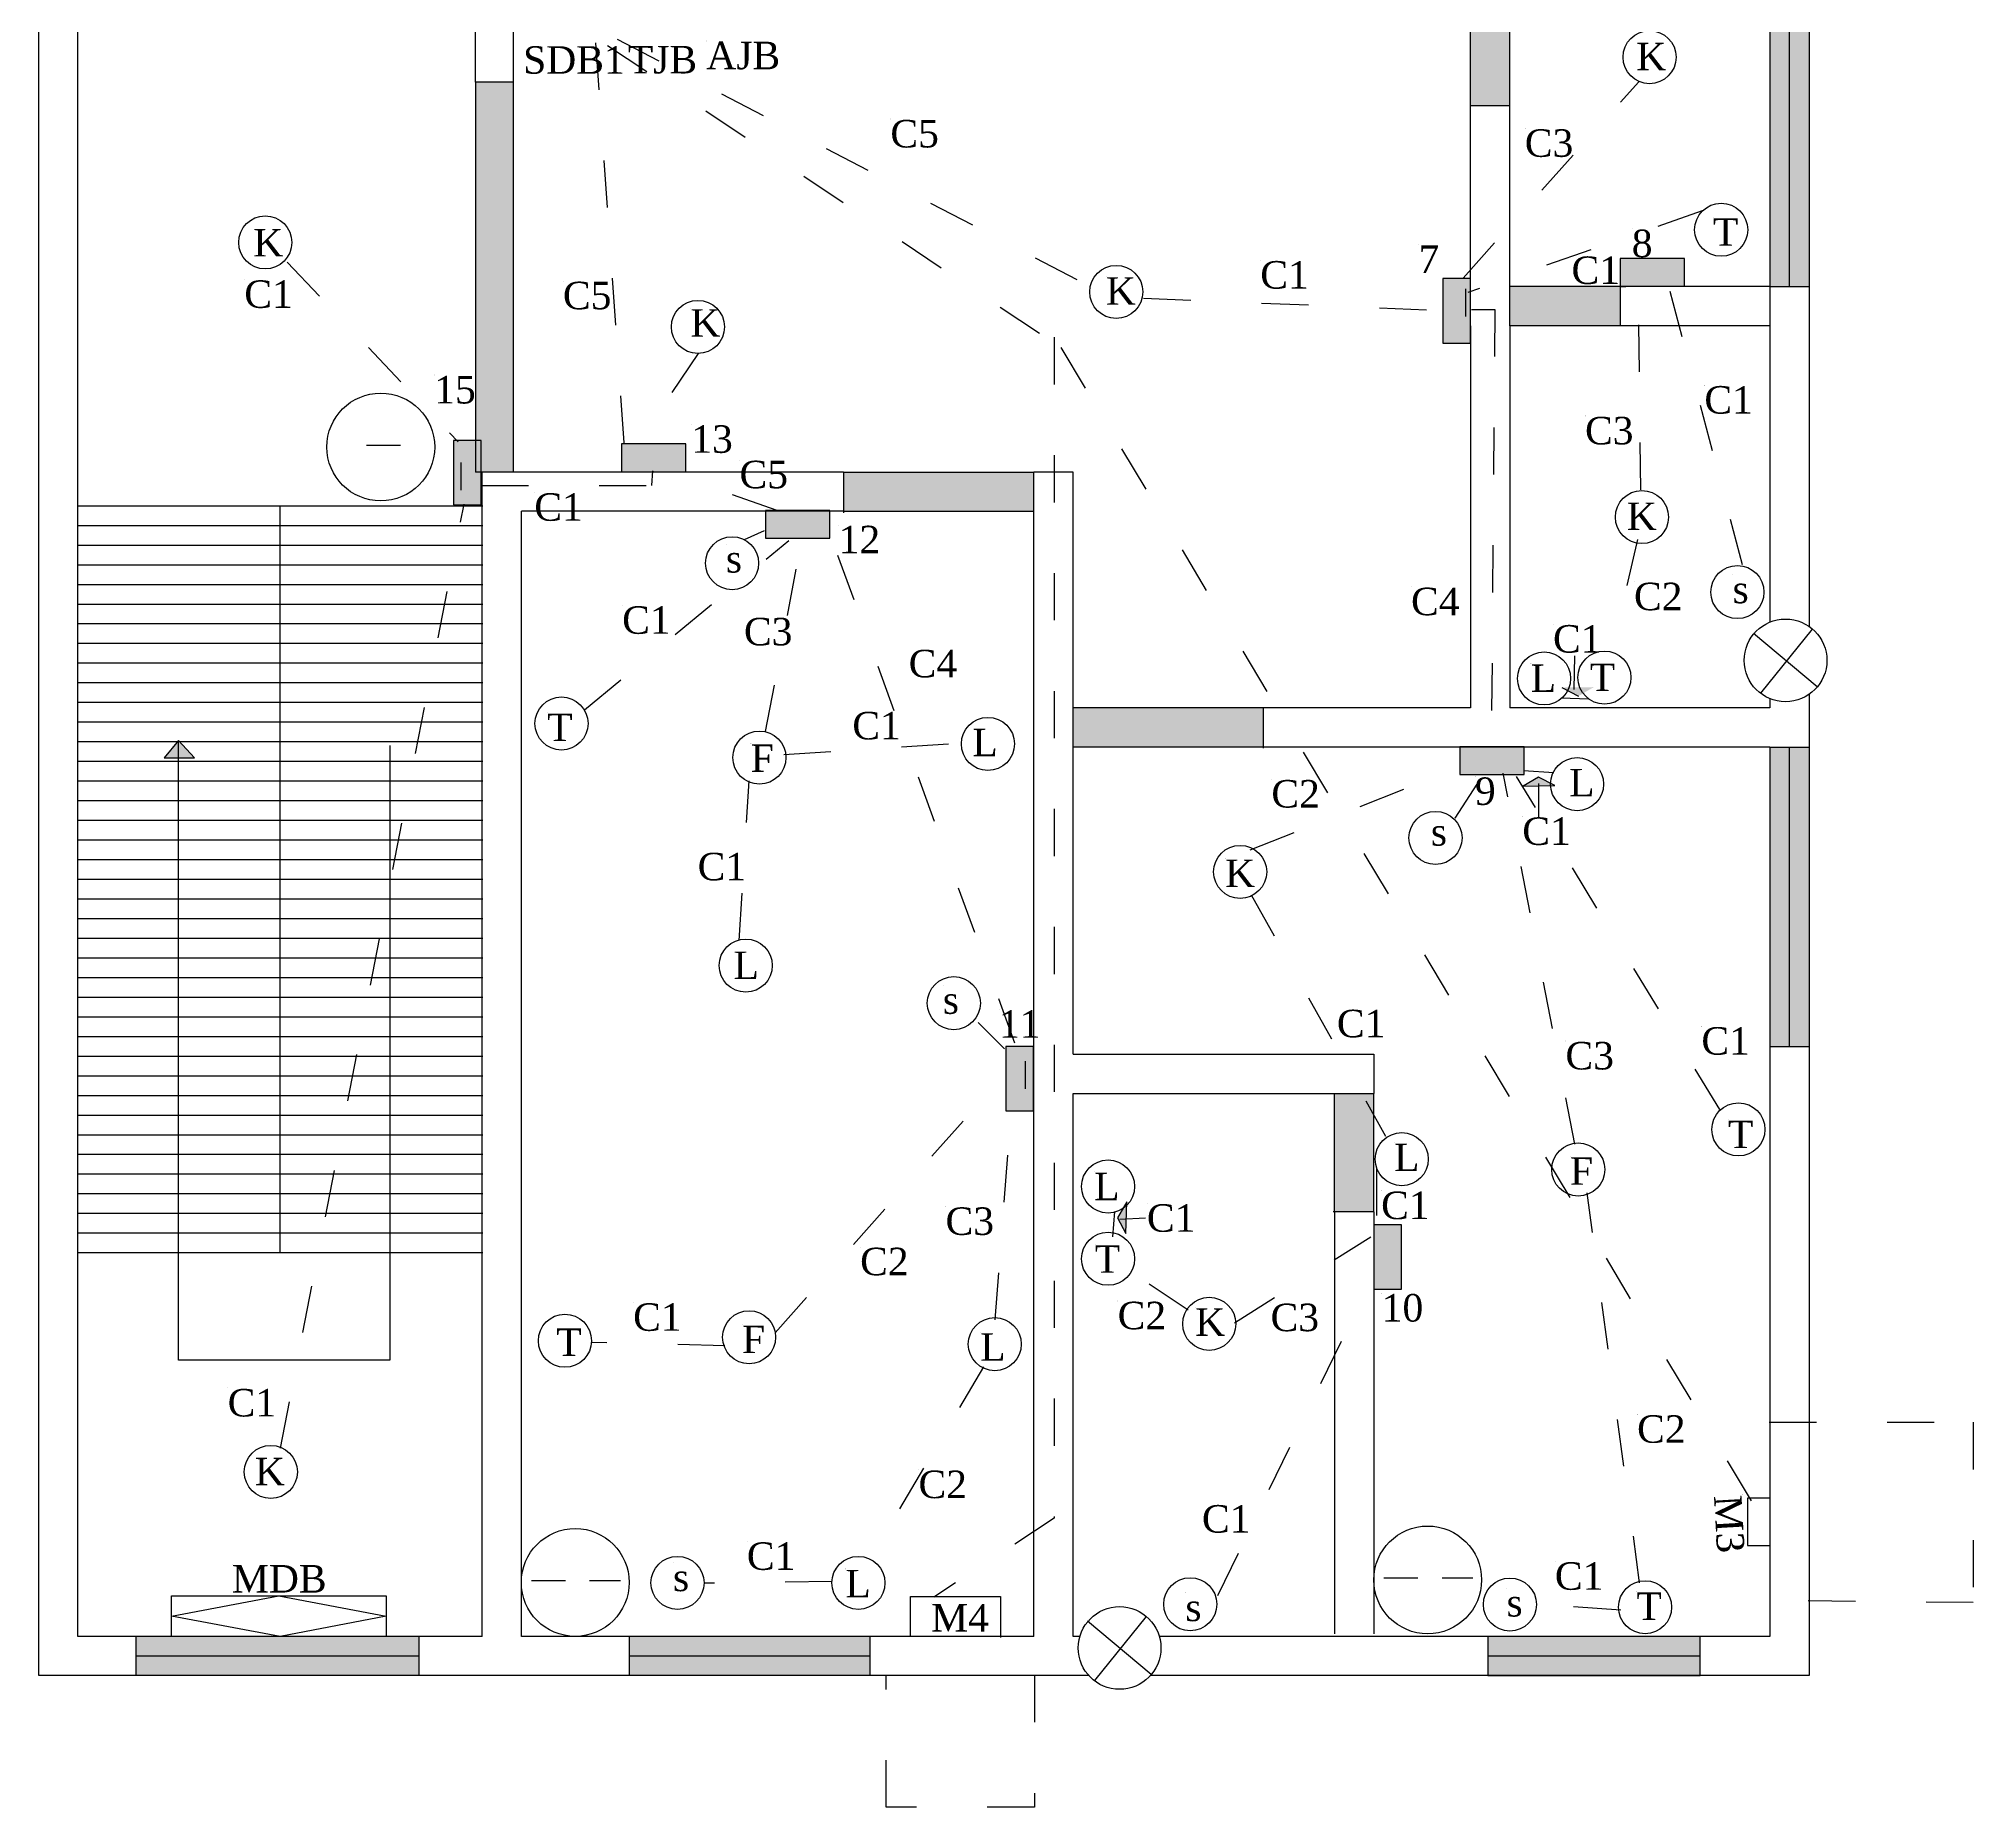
# Model space of a CAD drawing. Header units: inches. Extents: x 1 to 17879, y -3361 to 1909.
# Drawn here: x 4841.7 to 5333.8, y 899.2 to 1349.2 of the extents above; entities that cross this region are included whole.
import ezdxf

# ---------------------------------------------------------------- set-up
doc = ezdxf.new("R2010")
doc.units = ezdxf.units.IN
doc.header["$MEASUREMENT"] = 0
doc.linetypes.add('ACAD_ISO03W100', pattern=[30, 12, -18])

msp = doc.modelspace()

# ---------------------------------------------------------------- hatches: boundary and pattern name
for color, points in [(2, [(5215.91, 1387.92), (5210.12, 1387.92), (5205.91, 1387.92), (5205.91, 1332.14), (5215.91, 1332.14)]), (120, [(5292.12, 1373.32), (5292.12, 1387.92), (5282.12, 1387.92), (5282.12, 1373.32), (5282.12, 1286.12), (5292.12, 1286.12)]), (2, [(4962.4, 1338.11), (4952.8, 1338.11), (4952.8, 1238.92), (4954.5, 1238.92), (4962.4, 1238.92)]), (9, [(5260.41, 1293.21), (5244.03, 1293.21), (5244.03, 1286.19), (5256.69, 1286.19), (5260.41, 1286.19)]), (9, [(5205.93, 1271.73), (5205.93, 1288.11), (5198.9, 1288.11), (5198.9, 1275.45), (5198.9, 1271.73)]), (2, [(5244.02, 1286.12), (5215.91, 1286.12), (5215.91, 1276.12), (5244.02, 1276.12)]), (9, [(4954.28, 1230.58), (4954.28, 1246.96), (4947.26, 1246.96), (4947.26, 1234.3), (4947.26, 1230.58)]), (9, [(5006.35, 1246.11), (4989.98, 1246.11), (4989.98, 1239.08), (5002.64, 1239.08), (5006.35, 1239.08)]), (2, [(5094.87, 1238.92), (5046.41, 1238.92), (5046.41, 1228.92), (5094.87, 1228.92)]), (9, [(5042.96, 1229.11), (5026.59, 1229.11), (5026.59, 1222.08), (5039.25, 1222.08), (5042.96, 1222.08)]), (2, [(5153.16, 1178.92), (5104.87, 1178.92), (5104.87, 1168.92), (5153.16, 1168.92)]), (9, [(5219.58, 1169.02), (5203.21, 1169.02), (5203.21, 1162), (5215.86, 1162), (5219.58, 1162)]), (120, [(5292.12, 1168.92), (5282.12, 1168.92), (5282.12, 1092.75), (5292.12, 1092.75)]), (9, [(5094.77, 1076.4), (5094.77, 1092.78), (5087.75, 1092.78), (5087.75, 1080.12), (5087.75, 1076.4)]), (2, [(5181.34, 1080.82), (5171.34, 1080.82), (5171.34, 1050.68), (5181.34, 1050.68)]), (9, [(5188.38, 1031.03), (5188.38, 1047.41), (5181.36, 1047.41), (5181.36, 1034.75), (5181.36, 1031.03)]), (120, [(4938.46, 942.72), (4866.43, 942.72), (4866.43, 932.72), (4938.46, 932.72)]), (120, [(5053.12, 942.72), (4991.92, 942.72), (4991.92, 932.72), (5053.12, 932.72)]), (120, [(5264.4, 942.72), (5210.32, 942.72), (5210.32, 932.72), (5264.4, 932.72)])]:
    msp.add_hatch(color=color).paths.add_polyline_path(points)
at = {"linetype": 'ACAD_ISO03W100'}
for points in [[(5233.37, 1181.89), (5237.26, 1184.19), (5229.21, 1184.09)], [(5223.23, 1161.33), (5219.34, 1159.03), (5227.4, 1159.13)], [(5116.17, 1049.2), (5118.28, 1045.21), (5118.56, 1053.26)]]:
    msp.add_hatch(color=7, dxfattribs=at).paths.add_polyline_path(points)
h = msp.add_hatch(color=256)
h.paths.add_polyline_path([(4877.32, 1170.34), (4877.11, 1170.34), (4873.66, 1166.18), (4877.32, 1166.18)])
h.paths.add_polyline_path([(4877.56, 1170.34), (4877.32, 1170.34), (4877.32, 1166.18), (4881.32, 1166.18)])

# ---------------------------------------------------------------- linework, layer by layer
for p, q in [((4962.4, 1439.42), (4962.4, 1338.11)), ((4952.8, 1338.11), (4952.8, 1429.72)), ((5205.91, 1332.14), (5205.91, 1387.92)), ((5215.91, 1332.14), (5215.91, 1387.92)), ((5287.12, 1286.12), (5287.12, 1387.92)), ((5282.12, 1373.32), (5282.12, 1276.12)), ((5292.12, 1373.32), (5292.12, 1276.12)), ((4841.72, 1238.92), (4841.72, 1356.52)), ((4851.72, 1238.92), (4851.72, 1356.52)), ((4962.4, 1338.11), (4952.8, 1338.11)), ((4952.8, 1338.11), (4952.8, 1238.86)), ((4962.4, 1338.11), (4962.4, 1238.92)), ((5205.91, 1276.12), (5205.91, 1332.14)), ((5205.91, 1332.14), (5215.91, 1332.14)), ((5215.91, 1276.12), (5215.91, 1332.14)), ((5260.41, 1293.21), (5244.03, 1293.21)), ((5244.03, 1293.21), (5244.03, 1286.15)), ((5260.41, 1286.19), (5260.41, 1293.21)), ((5205.93, 1288.11), (5198.87, 1288.11)), ((5198.87, 1288.11), (5198.91, 1271.73)), ((5204.73, 1278.5), (5204.73, 1285.52)), ((5205.93, 1271.73), (5205.93, 1288.11)), ((5244.02, 1286.12), (5215.89, 1286.12)), ((5282.12, 1286.12), (5244.02, 1286.12)), ((5244.02, 1286.12), (5245.46, 1286.12)), ((5244.02, 1286.12), (5244.02, 1276.12)), ((5244.03, 1286.15), (5260.41, 1286.19)), ((5252.11, 1286.19), (5252.11, 1286.23)), ((5282.12, 1286.12), (5292.12, 1286.12)), ((5205.91, 1276.12), (5205.91, 1178.92)), ((5215.91, 1276.12), (5215.91, 1178.92)), ((5244.02, 1276.12), (5215.91, 1276.12)), ((5282.12, 1276.12), (5244.02, 1276.12)), ((5282.12, 1276.12), (5244.02, 1276.12)), ((5282.12, 1276.12), (5282.12, 1200.74)), ((5292.12, 1276.12), (5292.12, 1199.61)), ((5198.91, 1271.73), (5205.93, 1271.73)), ((4925.12, 1245.79), (4933.78, 1245.79)), ((4954.28, 1246.96), (4947.22, 1246.96)), ((4947.22, 1246.96), (4947.26, 1230.58)), ((4954.28, 1230.58), (4954.28, 1246.96)), ((5006.35, 1246.11), (4989.98, 1246.11)), ((4989.98, 1246.11), (4989.98, 1239.05)), ((5006.35, 1239.09), (5006.35, 1246.11)), ((4949.23, 1234.33), (4949.23, 1241.35)), ((4841.72, 937.72), (4841.72, 1238.92)), ((4851.72, 942.72), (4851.72, 1238.92)), ((4954.5, 1238.92), (4952.8, 1238.92)), ((4954.5, 942.72), (4954.5, 1238.92)), ((5046.41, 1238.92), (4954.5, 1238.92)), ((4998.06, 1239.08), (4998.06, 1239.13)), ((5046.41, 1238.92), (5046.41, 1228.56)), ((5046.41, 1238.92), (5094.87, 1238.92)), ((5094.87, 942.72), (5094.87, 1238.92)), ((5104.87, 1238.92), (5094.87, 1238.92)), ((5104.87, 1090.82), (5104.87, 1238.92)), ((4851.5, 1230.34), (4954.68, 1230.34)), ((4903.09, 1230.34), (4903.09, 1040.34)), ((4947.26, 1230.58), (4954.28, 1230.58)), ((4964.5, 942.72), (4964.5, 1228.92)), ((5046.41, 1228.92), (4964.5, 1228.92)), ((5042.96, 1229.11), (5026.59, 1229.11)), ((5026.59, 1229.11), (5026.59, 1222.05)), ((5042.96, 1222.09), (5042.96, 1229.11)), ((5046.41, 1228.92), (5094.87, 1228.92)), ((4851.5, 1225.34), (4954.68, 1225.34)), ((5026.59, 1222.05), (5042.96, 1222.05)), ((5034.67, 1222.08), (5034.67, 1222.13)), ((4851.5, 1220.34), (4954.68, 1220.34)), ((4851.5, 1215.34), (4954.68, 1215.34)), ((4851.5, 1210.34), (4954.68, 1210.34)), ((4851.5, 1205.34), (4954.68, 1205.34)), ((4851.5, 1200.34), (4954.68, 1200.34)), ((5294.13, 1184.24), (5277.95, 1197.8)), ((5279.76, 1182.7), (5292.96, 1198.97)), ((4851.5, 1195.34), (4954.68, 1195.34)), ((5286.08, 1191), (5286.08, 1191)), ((5286.08, 1191), (5286.08, 1191)), ((5286.08, 1191), (5286.08, 1191)), ((5286.08, 1191), (5286.08, 1191)), ((5286.08, 1191), (5286.08, 1191)), ((5286.08, 1191), (5286.08, 1191)), ((5286.08, 1191), (5286.08, 1191)), ((5286.08, 1191), (5286.08, 1191)), ((5286.08, 1191), (5286.08, 1191)), ((5286.08, 1191), (5286.08, 1191)), ((5286.08, 1191), (5286.08, 1191)), ((5286.08, 1191), (5286.08, 1191)), ((5286.08, 1191), (5286.08, 1191)), ((5286.08, 1191), (5286.08, 1191)), ((5286.08, 1191), (5286.08, 1191)), ((5286.08, 1191), (5286.08, 1191)), ((5286.08, 1191), (5286.08, 1191)), ((5286.08, 1191), (5286.08, 1191)), ((5286.08, 1191), (5286.08, 1191)), ((5286.08, 1191), (5286.08, 1191)), ((5286.08, 1191), (5286.08, 1191)), ((4851.5, 1190.34), (4954.68, 1190.34)), ((4851.5, 1185.34), (4954.68, 1185.34)), ((5282.12, 1181.26), (5282.12, 1178.92)), ((5292.12, 1182.39), (5292.12, 1178.92)), ((4851.5, 1180.34), (4954.68, 1180.34)), ((5153.16, 1178.92), (5104.82, 1178.92)), ((5205.91, 1178.92), (5153.16, 1178.92)), ((5153.16, 1178.92), (5153.16, 1168.63)), ((5282.12, 1178.92), (5215.91, 1178.92)), ((5292.12, 1178.92), (5292.12, 1082.92)), ((4851.5, 1175.34), (4954.68, 1175.34)), ((4851.5, 1170.34), (4954.68, 1170.34)), ((4877.32, 1170.6), (4873.66, 1166.18)), ((4877.32, 1012.94), (4877.32, 1170.6)), ((4881.32, 1166.18), (4877.32, 1170.6)), ((4931.05, 1169.38), (4931.05, 1012.94)), ((5153.16, 1168.92), (5104.81, 1168.92)), ((5282.12, 1168.92), (5153.16, 1168.92)), ((5219.58, 1169.02), (5203.21, 1169.02)), ((5203.21, 1169.02), (5203.21, 1161.97)), ((5219.58, 1162), (5219.58, 1169.02)), ((5282.12, 1168.92), (5282.12, 1082.92)), ((5282.12, 1168.92), (5292.12, 1168.92)), ((5287.12, 1092.75), (5287.12, 1168.92)), ((4851.5, 1165.34), (4954.68, 1165.34)), ((4873.66, 1166.18), (4873.66, 1166.18)), ((4873.66, 1166.18), (4881.32, 1166.18)), ((5203.21, 1161.97), (5219.58, 1162)), ((5211.29, 1162), (5211.29, 1162.04)), ((4851.5, 1160.34), (4954.68, 1160.34)), ((4851.5, 1155.34), (4954.68, 1155.34)), ((4851.5, 1150.34), (4954.68, 1150.34)), ((4851.5, 1145.34), (4954.68, 1145.34)), ((4851.5, 1140.34), (4954.68, 1140.34)), ((4851.5, 1135.34), (4954.68, 1135.34)), ((4851.5, 1130.34), (4954.68, 1130.34)), ((4851.5, 1125.34), (4954.68, 1125.34)), ((4851.5, 1120.34), (4954.68, 1120.34)), ((4851.5, 1115.34), (4954.68, 1115.34)), ((4851.5, 1110.34), (4954.68, 1110.34)), ((4851.5, 1105.34), (4954.68, 1105.34)), ((4851.5, 1100.34), (4954.68, 1100.34)), ((4851.5, 1095.34), (4954.68, 1095.34)), ((5094.77, 1092.78), (5087.71, 1092.78)), ((5087.71, 1092.78), (5087.75, 1076.4)), ((5094.77, 1076.4), (5094.77, 1092.78)), ((5282.12, 1092.75), (5292.12, 1092.75)), ((4851.5, 1090.34), (4954.68, 1090.34)), ((5092.72, 1082.04), (5092.72, 1089.06)), ((5104.87, 1090.82), (5181.34, 1090.82)), ((5181.34, 1090.82), (5181.34, 1080.82)), ((4851.5, 1085.34), (4954.68, 1085.34)), ((5282.12, 1082.92), (5282.12, 942.72)), ((5292.12, 1082.92), (5292.12, 937.72)), ((4851.5, 1080.34), (4954.68, 1080.34)), ((5104.87, 942.72), (5104.87, 1080.82)), ((5104.87, 1080.82), (5181.34, 1080.82)), ((5171.34, 1050.68), (5171.34, 1080.82)), ((5181.34, 1050.68), (5181.34, 1080.82)), ((4851.5, 1075.34), (4954.68, 1075.34)), ((5087.75, 1076.4), (5094.77, 1076.4)), ((4851.5, 1070.34), (4954.68, 1070.34)), ((4851.5, 1065.34), (4954.68, 1065.34)), ((4851.5, 1060.34), (4954.68, 1060.34)), ((4851.5, 1055.34), (4954.68, 1055.34)), ((4851.5, 1050.34), (4954.68, 1050.34)), ((5181.34, 1050.68), (5170.98, 1050.68)), ((5171.34, 1050.68), (5171.34, 943.35)), ((5181.34, 1050.68), (5181.34, 943.35)), ((4851.5, 1045.34), (4954.68, 1045.34)), ((5188.38, 1047.41), (5181.32, 1047.41)), ((5181.32, 1047.41), (5181.36, 1031.03)), ((5188.38, 1031.03), (5188.38, 1047.41)), ((4851.5, 1040.34), (4954.68, 1040.34)), ((5181.36, 1039.32), (5181.4, 1039.32)), ((5181.36, 1031.03), (5188.38, 1031.03)), ((4931.05, 1012.94), (4877.32, 1012.94)), ((5282.13, 977.87), (5276.4, 977.87)), ((5276.4, 977.87), (5276.4, 965.84)), ((5276.4, 965.84), (5282.13, 965.84)), ((4967.04, 956.95), (4975.71, 956.95)), ((4981.87, 956.95), (4989.7, 956.95)), ((5183.88, 957.58), (5192.54, 957.58)), ((5198.71, 957.58), (5206.54, 957.58)), ((4875.52, 942.61), (4875.52, 953.03)), ((4875.52, 953.03), (4930.08, 953.03)), ((4875.52, 947.82), (4902.8, 953.03)), ((4902.8, 953.03), (4930.08, 947.85)), ((4930.08, 953.03), (4930.08, 942.68)), ((5063.52, 942.71), (5063.52, 952.86)), ((5063.52, 952.86), (5086.38, 952.86)), ((5086.38, 952.86), (5086.38, 942.39)), ((4903.11, 942.72), (4875.52, 947.82)), ((4930.08, 947.85), (4903.11, 942.72)), ((5124.73, 933), (5108.55, 946.56)), ((5110.36, 931.46), (5123.56, 947.73)), ((4954.5, 942.72), (4851.72, 942.72)), ((4866.43, 942.72), (4866.43, 932.72)), ((4938.46, 942.72), (4938.46, 932.74)), ((4991.92, 942.72), (4964.5, 942.72)), ((5053.12, 942.72), (4991.92, 942.72)), ((4991.92, 942.72), (4991.92, 932.72)), ((5094.87, 942.72), (5053.12, 942.72)), ((5053.12, 942.72), (5053.12, 932.72)), ((5106.59, 942.72), (5104.87, 942.72)), ((5210.32, 942.72), (5126.77, 942.72)), ((5282.12, 942.72), (5210.32, 942.72)), ((5210.32, 942.72), (5210.32, 932.72)), ((5264.4, 933.01), (5264.4, 942.72)), ((4841.72, 932.72), (4841.72, 937.72)), ((4866.43, 937.72), (4938.46, 937.73)), ((4991.92, 937.72), (5053.12, 937.72)), ((5116.68, 939.76), (5116.68, 939.76)), ((5116.68, 939.76), (5116.68, 939.76)), ((5116.68, 939.76), (5116.68, 939.76)), ((5116.68, 939.76), (5116.68, 939.76)), ((5116.68, 939.76), (5116.68, 939.76)), ((5116.68, 939.76), (5116.68, 939.76)), ((5116.68, 939.76), (5116.68, 939.76)), ((5116.68, 939.76), (5116.68, 939.76)), ((5116.68, 939.76), (5116.68, 939.76)), ((5116.68, 939.76), (5116.68, 939.76)), ((5116.68, 939.76), (5116.68, 939.76)), ((5116.68, 939.76), (5116.68, 939.76)), ((5116.68, 939.76), (5116.68, 939.76)), ((5116.68, 939.76), (5116.68, 939.76)), ((5116.68, 939.76), (5116.68, 939.76)), ((5116.68, 939.76), (5116.68, 939.76)), ((5116.68, 939.76), (5116.68, 939.76)), ((5116.68, 939.76), (5116.68, 939.76)), ((5116.68, 939.76), (5116.68, 939.76)), ((5116.68, 939.76), (5116.68, 939.76)), ((5116.68, 939.76), (5116.68, 939.76)), ((5210.32, 937.72), (5264.4, 937.72)), ((5292.12, 937.72), (5292.12, 932.72)), ((4846.72, 932.72), (4841.72, 932.72)), ((4991.92, 932.72), (4846.72, 932.72)), ((5053.12, 932.72), (4991.92, 932.72)), ((5108.87, 932.72), (5053.12, 932.72)), ((5210.32, 932.72), (5124.49, 932.72)), ((5287.12, 932.72), (5210.32, 932.72)), ((5210.32, 932.72), (5264.4, 932.72)), ((5264.4, 932.72), (5264.4, 933.01)), ((5292.12, 932.72), (5287.12, 932.72))]:
    msp.add_line(p, q)
at = {"color": 1, "linetype": 'ACAD_ISO03W100'}
for p, q in [((4990.66, 1246.35), (4983.32, 1349.49)), ((4988.83, 1349.04), (5108.98, 1286.23)), ((5206.2, 1280.27), (5212.16, 1280.27)), ((5212.16, 1280.27), (5211.24, 1169.79)), ((4954.29, 1235.47), (4997.72, 1235.47)), ((4997.72, 1235.47), (4997.97, 1239.26)), ((5029.53, 1229.09), (5003.16, 1238.58)), ((5090.07, 1093.59), (5043.45, 1222.03)), ((5182, 1061.76), (5182, 1042.65))]:
    msp.add_line(p, q, dxfattribs=at)
at = {"color": 3, "linetype": 'ACAD_ISO03W100'}
for p, q in [((4986.45, 1347.43), (5101.77, 1270.58)), ((5100.02, 1273.2), (5100.02, 972.78)), ((5101.77, 1270.58), (5277.36, 977.15)), ((5100.02, 972.78), (5069.44, 952.7))]:
    msp.add_line(p, q, dxfattribs=at)
at = {"linetype": 'ACAD_ISO03W100'}
for p, q in [((5204.04, 1288.26), (5248.73, 1338.19)), ((5264.89, 1305.35), (5205.22, 1284.55)), ((4904.91, 1292.32), (4948.4, 1246.6)), ((5249.26, 1234.4), (5248.64, 1286.2)), ((5275.17, 1215.28), (5256.04, 1287.43)), ((5122.8, 1283.12), (5198.67, 1280.03)), ((5009.5, 1269.08), (4994.12, 1246.29)), ((4903.2, 990.58), (4949.92, 1230.76)), ((4980.58, 1178.38), (5032.5, 1221.5)), ((5021.3, 1221.73), (5026.38, 1224.02)), ((5026.64, 1172.94), (5035.85, 1221.91)), ((5248.38, 1221.73), (5242.05, 1194.01)), ((5232.43, 1192.17), (5232.2, 1183.55)), ((5235.94, 1181.17), (5228.99, 1181.41)), ((5229.21, 1184.09), (5233.37, 1181.89)), ((5031.25, 1167.08), (5077.31, 1170.01)), ((5149.92, 1142.82), (5203.71, 1163.99)), ((5202.01, 1150.87), (5209.21, 1161.87)), ((5232.5, 1067.89), (5214.29, 1162.3)), ((5269.35, 1076.78), (5217.68, 1161.45)), ((5227.16, 1162.42), (5219.44, 1162.89)), ((5019.94, 1119.78), (5022.46, 1160.38)), ((5223.23, 1161.33), (5219.34, 1159.03)), ((5219.34, 1159.03), (5227.4, 1159.13)), ((5227.4, 1159.13), (5223.23, 1161.33)), ((5223.33, 1151.06), (5223.33, 1159.67)), ((5150.17, 1131.38), (5184.34, 1069.99)), ((5080.66, 1098.85), (5087.36, 1092.16)), ((5029.1, 1019.95), (5087.47, 1085.76)), ((5084.99, 1023.26), (5089.13, 1076.65)), ((5118.56, 1053.26), (5116.17, 1049.2)), ((5118.28, 1045.21), (5118.56, 1053.26)), ((5248.96, 956.29), (5235.61, 1055.58)), ((5114.93, 1044.37), (5115.46, 1050.78)), ((5116.17, 1049.2), (5118.28, 1045.21)), ((5123.25, 1049.06), (5116.75, 1048.78)), ((5145.9, 1022.49), (5180.61, 1044.37)), ((5134.15, 1025.69), (5119.73, 1035.3)), ((5141.63, 953.09), (5180.61, 1033.16)), ((5016.26, 1016.64), (4982.32, 1017.47)), ((5082.09, 1011.26), (5053.11, 962.43)), ((5281.92, 997.19), (5333.84, 997.19)), ((5333.84, 997.19), (5333.84, 951.34)), ((5043.59, 956.63), (5010.88, 956.22)), ((5244.15, 949.35), (5221.72, 950.96)), ((5333.84, 951.34), (5281.92, 951.81)), ((5057.28, 899.23), (5057.28, 932.85)), ((5094.99, 932.85), (5094.99, 899.23)), ((5094.99, 899.23), (5057.28, 899.23))]:
    msp.add_line(p, q, dxfattribs=at)
for centre, radius in [((5251.49, 1344.46), 6.75), ((5269.71, 1300.55), 6.75), ((4899.35, 1297.34), 6.75), ((5115.82, 1284.73), 6.75), ((5009.42, 1275.83), 6.75), ((4928.74, 1245.28), 13.71), ((5249.55, 1227.47), 6.75), ((5018.11, 1215.72), 6.75), ((5273.82, 1208.39), 6.75), ((5286.08, 1191), 10.52), ((5224.64, 1186.4), 6.75), ((5240.01, 1186.63), 6.75), ((4974.71, 1174.94), 6.75), ((5083.19, 1169.74), 6.75), ((5025.05, 1166.27), 6.75), ((5233.04, 1159.51), 6.75), ((5197.03, 1145.83), 6.75), ((5147.34, 1137.19), 6.75), ((5021.58, 1113.35), 6.75), ((5074.51, 1103.8), 6.75), ((5274.09, 1071.68), 6.75), ((5188.45, 1064.11), 6.75), ((5233.36, 1061.48), 6.75), ((5113.73, 1057.15), 6.75), ((5113.73, 1038.77), 6.75), ((5139.48, 1022.22), 6.75), ((4975.58, 1017.92), 6.75), ((5022.44, 1018.79), 6.75), ((5084.93, 1017.05), 6.75), ((4900.77, 984.53), 6.75), ((4978.21, 956.43), 13.71), ((5195.05, 957.07), 13.71), ((5004.22, 956.32), 6.75), ((5050.22, 956.32), 6.75), ((5134.65, 950.89), 6.75), ((5215.96, 950.81), 6.75), ((5250.35, 950.13), 6.75), ((5116.68, 939.76), 10.52)]:
    msp.add_circle(centre, radius)

# ---------------------------------------------------------------- texts
at = {"linetype": 'ACAD_ISO03W100', "char_height": 0.2, "width": 15.518, "attachment_point": 1}
for s, insert in [('s{\\fTimes New Roman|b0|i0|c0|p18;\\H35x;\\PAJB}', (5011.54, 1348.72)), ('s{\\fTimes New Roman|b0|i0|c0|p18;\\H35x;\\PK}', (5248.1, 1348.45)), ('s{\\fTimes New Roman|b0|i0|c0|p18;\\H35x;\\PSDB1}', (4964.95, 1347.58)), ('s{\\fTimes New Roman|b0|i0|c0|p18;\\H35x;\\PTJB}', (4991.58, 1347.65)), ('s{\\fTimes New Roman|b0|i0|c0|p18;\\H35x;\\PC3}', (5219.75, 1326.44)), ('s{\\fTimes New Roman|b0|i0|c0|p18;\\H35x;\\PK}', (4896.31, 1301.08)), ('{\\C1;s\\fTimes New Roman|b0|i0|c0|p18;\\H35x;\\P8}', (5246.96, 1300.91)), ('s{\\fTimes New Roman|b0|i0|c0|p18;\\H35x;\\PT}', (5267.6, 1303.81)), ('{\\C1;s\\fTimes New Roman|b0|i0|c0|p18;\\H35x;\\P7}', (5192.71, 1296.91)), ('s{\\fTimes New Roman|b0|i0|c0|p18;\\H35x;\\PC1}', (5152.46, 1292.91)), ('s{\\fTimes New Roman|b0|i0|c0|p18;\\H35x;\\PC1}', (5231.63, 1294.09)), ('s{\\fTimes New Roman|b0|i0|c0|p18;\\H35x;\\PC1}', (4894.02, 1288.01)), ('s{\\fTimes New Roman|b0|i0|c0|p18;\\H35x;\\PK}', (5113.19, 1288.8)), ('s{\\fTimes New Roman|b0|i0|c0|p18;\\H35x;\\PK}', (5007.51, 1280.67)), ('{\\C1;s\\fTimes New Roman|b0|i0|c0|p18;\\H35x;\\P15}', (4942.33, 1263.69)), ('s{\\fTimes New Roman|b0|i0|c0|p18;\\H35x;\\PC1}', (5265.43, 1261.11)), ('{\\C1;s\\fTimes New Roman|b0|i0|c0|p18;\\H35x;\\P13}', (5007.72, 1251.14)), ('s{\\fTimes New Roman|b0|i0|c0|p18;\\H35x;\\PC3}', (5235.07, 1253.29)), ('s{\\fTimes New Roman|b0|i0|c0|p18;\\H35x;\\PK}', (5245.7, 1231.49)), ('{\\C1;s\\fTimes New Roman|b0|i0|c0|p18;\\H35x;\\P12}', (5045.21, 1225.58)), ('s{\\fTimes New Roman|b0|i0|c0|p18;\\H35x;\\Ps}', (5016.52, 1220.67)), ('s{\\fTimes New Roman|b0|i0|c0|p18;\\H35x;\\PC2}', (5247.52, 1211.1)), ('s{\\fTimes New Roman|b0|i0|c0|p18;\\H35x;\\Ps}', (5272.6, 1212.88)), ('s{\\fTimes New Roman|b0|i0|c0|p18;\\H35x;\\PC1}', (4990.14, 1205.1)), ('s{\\fTimes New Roman|b0|i0|c0|p18;\\H35x;\\PC3}', (5021.12, 1202.16)), ('s{\\fTimes New Roman|b0|i0|c0|p18;\\H35x;\\PC1}', (5226.92, 1200.31)), ('s{\\fTimes New Roman|b0|i0|c0|p18;\\H35x;\\PL}', (5221.25, 1190.3)), ('s{\\fTimes New Roman|b0|i0|c0|p18;\\H35x;\\PT}', (5236.28, 1190.53)), ('s{\\fTimes New Roman|b0|i0|c0|p18;\\H35x;\\PT}', (4971.06, 1177.8)), ('s{\\fTimes New Roman|b0|i0|c0|p18;\\H35x;\\PC1}', (5048.69, 1178.24)), ('s{\\fTimes New Roman|b0|i0|c0|p18;\\H35x;\\PL}', (5079.23, 1173.96)), ('s{\\fTimes New Roman|b0|i0|c0|p18;\\H35x;\\PF}', (5022.84, 1169.95)), ('{\\C1;s\\fTimes New Roman|b0|i0|c0|p18;\\H35x;\\P9}', (5207.07, 1161.57)), ('s{\\fTimes New Roman|b0|i0|c0|p18;\\H35x;\\PL}', (5231.04, 1163.73)), ('s{\\fTimes New Roman|b0|i0|c0|p18;\\H35x;\\PC2}', (5155.28, 1160.9)), ('s{\\fTimes New Roman|b0|i0|c0|p18;\\H35x;\\Ps}', (5195.85, 1151.2)), ('s{\\fTimes New Roman|b0|i0|c0|p18;\\H35x;\\PC1}', (5219.11, 1151.39)), ('s{\\fTimes New Roman|b0|i0|c0|p18;\\H35x;\\PC1}', (5009.34, 1142.38)), ('s{\\fTimes New Roman|b0|i0|c0|p18;\\H35x;\\PK}', (5143.51, 1140.66)), ('s{\\fTimes New Roman|b0|i0|c0|p18;\\H35x;\\PL}', (5018.48, 1117.27)), ('s{\\fTimes New Roman|b0|i0|c0|p18;\\H35x;\\Ps}', (5071.7, 1108.42)), ('s{\\fTimes New Roman|b0|i0|c0|p18;\\H35x;\\PC1}', (5171.95, 1102.45)), ('{\\C1;s\\fTimes New Roman|b0|i0|c0|p18;\\H35x;\\P11}', (5085.99, 1102.33)), ('s{\\fTimes New Roman|b0|i0|c0|p18;\\H35x;\\PC1}', (5264.67, 1098.03)), ('s{\\fTimes New Roman|b0|i0|c0|p18;\\H35x;\\PC3}', (5230.09, 1094.27)), ('s{\\fTimes New Roman|b0|i0|c0|p18;\\H35x;\\PT}', (5271.44, 1074.25)), ('s{\\fTimes New Roman|b0|i0|c0|p18;\\H35x;\\PL}', (5186.5, 1068.4)), ('s{\\fTimes New Roman|b0|i0|c0|p18;\\H35x;\\PF}', (5231.24, 1064.92)), ('s{\\fTimes New Roman|b0|i0|c0|p18;\\H35x;\\PL}', (5110.22, 1061.01)), ('s{\\fTimes New Roman|b0|i0|c0|p18;\\H35x;\\PC3}', (5072.4, 1052.18)), ('s{\\fTimes New Roman|b0|i0|c0|p18;\\H35x;\\PC1}', (5123.62, 1052.98)), ('s{\\fTimes New Roman|b0|i0|c0|p18;\\H35x;\\PC2}', (5050.67, 1041.92)), ('s{\\fTimes New Roman|b0|i0|c0|p18;\\H35x;\\PT}', (5110.36, 1042.53)), ('{\\C1;s\\fTimes New Roman|b0|i0|c0|p18;\\H35x;\\P10}', (5183.35, 1030.13)), ('s{\\fTimes New Roman|b0|i0|c0|p18;\\H35x;\\PC1}', (4992.93, 1027.78)), ('s{\\fTimes New Roman|b0|i0|c0|p18;\\H35x;\\PC2}', (5116.18, 1028.18)), ('s{\\fTimes New Roman|b0|i0|c0|p18;\\H35x;\\PK}', (5135.9, 1026.5)), ('s{\\fTimes New Roman|b0|i0|c0|p18;\\H35x;\\PC3}', (5155.08, 1027.69)), ('s{\\fTimes New Roman|b0|i0|c0|p18;\\H35x;\\PT}', (4973.38, 1021.37)), ('s{\\fTimes New Roman|b0|i0|c0|p18;\\H35x;\\PF}', (5020.62, 1022.1)), ('s{\\fTimes New Roman|b0|i0|c0|p18;\\H35x;\\PL}', (5081.23, 1020.15)), ('s{\\fTimes New Roman|b0|i0|c0|p18;\\H35x;\\PC1}', (4889.79, 1005.99)), ('s{\\fTimes New Roman|b0|i0|c0|p18;\\H35x;\\PC2}', (5248.31, 999.3)), ('s{\\fTimes New Roman|b0|i0|c0|p18;\\H35x;\\PK}', (4896.71, 988.48)), ('s{\\fTimes New Roman|b0|i0|c0|p18;\\H35x;\\PC2}', (5065.52, 985.22)), ('s{\\fTimes New Roman|b0|i0|c0|p18;\\H35x;\\PC1}', (5137.62, 976.44)), ('s{\\fTimes New Roman|b0|i0|c0|p18;\\H35x;\\PC1}', (5021.86, 966.97)), ('s{\\fTimes New Roman|b0|i0|c0|p18;\\H35x;\\PMDB}', (4890.88, 961.2)), ('s{\\fTimes New Roman|b0|i0|c0|p18;\\H35x;\\Ps}', (5003.07, 961.56)), ('s{\\fTimes New Roman|b0|i0|c0|p18;\\H35x;\\PL}', (5046.93, 959.96)), ('s{\\fTimes New Roman|b0|i0|c0|p18;\\H35x;\\PC1}', (5227.4, 961.9)), ('s{\\fTimes New Roman|b0|i0|c0|p18;\\H35x;\\Ps}', (5215.09, 955.1)), ('s{\\fTimes New Roman|b0|i0|c0|p18;\\H35x;\\PM4}', (5068.73, 951.27)), ('s{\\fTimes New Roman|b0|i0|c0|p18;\\H35x;\\Ps}', (5133.41, 953.93)), ('s{\\fTimes New Roman|b0|i0|c0|p18;\\H35x;\\PT}', (5248.15, 954.21))]:
    msp.add_mtext(s, dxfattribs=dict(at, insert=insert))
at = {"color": 1, "linetype": 'ACAD_ISO03W100', "char_height": 0.2, "width": 15.518, "attachment_point": 1}
for s, insert in [('s{\\fTimes New Roman|b0|i0|c0|p18;\\H35x;\\PC5}', (5058.37, 1328.82)), ('s{\\fTimes New Roman|b0|i0|c0|p18;\\H35x;\\PC5}', (4975.07, 1287.66)), ('s{\\fTimes New Roman|b0|i0|c0|p18;\\H35x;\\PC5}', (5019.99, 1242.12)), ('s{\\fTimes New Roman|b0|i0|c0|p18;\\H35x;\\PC1}', (4967.79, 1233.85)), ('s{\\fTimes New Roman|b0|i0|c0|p18;\\H35x;\\PC4}', (5190.81, 1209.83)), ('s{\\fTimes New Roman|b0|i0|c0|p18;\\H35x;\\PC4}', (5063.02, 1194.02)), ('s{\\fTimes New Roman|b0|i0|c0|p18;\\H35x;\\PC1}', (5183.2, 1056.2))]:
    msp.add_mtext(s, dxfattribs=dict(at, insert=insert))
at = {"linetype": 'ACAD_ISO03W100', "insert": (5275.18, 978.85), "char_height": 0.2, "width": 15.518, "attachment_point": 1, "rotation": 273.3053}
msp.add_mtext('s{\\fTimes New Roman|b0|i0|c0|p18;\\H35x;\\PM3}', dxfattribs=at)

doc.saveas('drawing.dxf')
